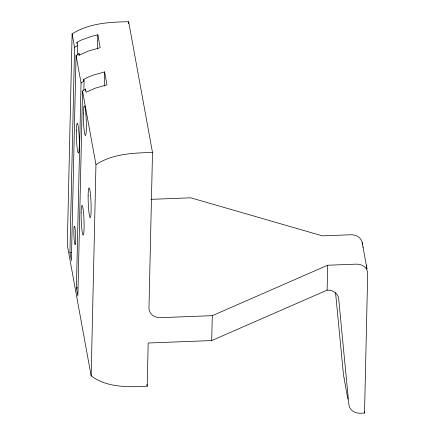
<?xml version="1.0" encoding="UTF-8"?>
<svg xmlns="http://www.w3.org/2000/svg" width="435" height="435" viewBox="0 0 435 435"><rect width="100%" height="100%" fill="white"/><g stroke="black" fill="none" stroke-linecap="round" stroke-linejoin="round"><path stroke-width="0.65" d="M72.107 33.87L67.311 245.166L91.16 375.938C107.043 387.71 128.374 387.248 147.204 386.226L148.183 343.003L211.709 340.567L327.109 290.14A11.881 9.902 -10.3 0 1 338.669 298.655L348.892 404.729A11.881 9.902 -10.3 0 0 360.452 413.25L364.525 413.092L367.689 273.653A11.881 9.902 -10.3 0 0 356.096 264.148L327.675 265.236L212.275 315.669L160.569 317.648A11.881 9.902 -10.3 0 1 148.977 308.143L152.506 152.522L128.657 21.75C109.294 21.984 88.957 23.305 72.107 33.87L74.581 47.442L69.926 252.469L71.4 260.538L76.054 55.517L79.05 53.538L79.344 55.147L88.435 51.047L100.175 47.698L97.821 34.784L91.79 36.295L81.057 40.161L76.99 42.233L76.957 43.587M77.359 55.071L77.577 45.463L76.99 42.233M79.007 55.473L79.05 53.538M83.732 80.676L83.759 79.366L87.832 77.294L92.851 75.266L104.596 71.911L106.95 84.83L95.205 88.18L86.119 92.28L85.526 89.055L82.53 91.035L77.876 296.056L76.408 287.986L81.057 82.96L76.054 55.517M83.852 90.034L84.053 80.981L83.759 79.366M85.483 90.975L85.526 89.055M97.5 49.024L97.821 34.784M91.16 375.938L95.956 164.642L82.53 91.035M104.269 86.086L104.596 71.911M128.608 23.773L128.657 21.75M211.709 340.567L212.275 315.669M327.109 290.14L327.675 265.236M74.581 47.442L77.577 45.463M95.956 164.642C112.529 153.767 133.306 152.881 152.506 152.522M81.057 82.96L84.053 80.981M151.005 199.339L190.775 197.811L322.313 235.852L350.74 234.764A11.881 9.902 -10.3 0 1 362.333 244.269M69.926 252.469L71.405 252.409M76.408 287.986L77.881 287.926M362.181 242.485L363.073 247.412M362.986 246.933L366.912 268.449M364.296 411.831L364.525 413.092M146.84 384.225L147.204 386.226M366.308 265.138L366.999 268.928M347.815 398.982L344.063 378.249M335.581 292.842L343.53 375.345A11.881 9.902 -10.3 0 0 344.303 378.113M75.462 243.894L75.445 243.975A9.282 0.87 87.8 0 1 73.879 234.334A9.282 0.87 87.8 0 1 75.016 227.956A9.282 0.87 87.8 0 1 75.462 243.894M83.384 113.182A14.85 1.387 87.8 0 0 85.429 135.492A14.85 1.387 87.8 0 0 85.793 113.285A14.85 1.387 87.8 0 0 83.384 113.182M81.127 212.78A14.85 1.387 87.8 0 0 83.167 235.09A14.85 1.387 87.8 0 0 83.536 212.884A14.85 1.387 87.8 0 0 81.127 212.78M88.147 195.271A14.85 1.387 87.8 0 0 90.186 217.576A14.85 1.387 87.8 0 0 90.556 195.375A14.85 1.387 87.8 0 0 88.147 195.271M76.364 130.696A14.85 1.387 87.8 0 0 78.409 153A14.85 1.387 87.8 0 0 78.773 130.794A14.85 1.387 87.8 0 0 76.364 130.696"/></g></svg>
